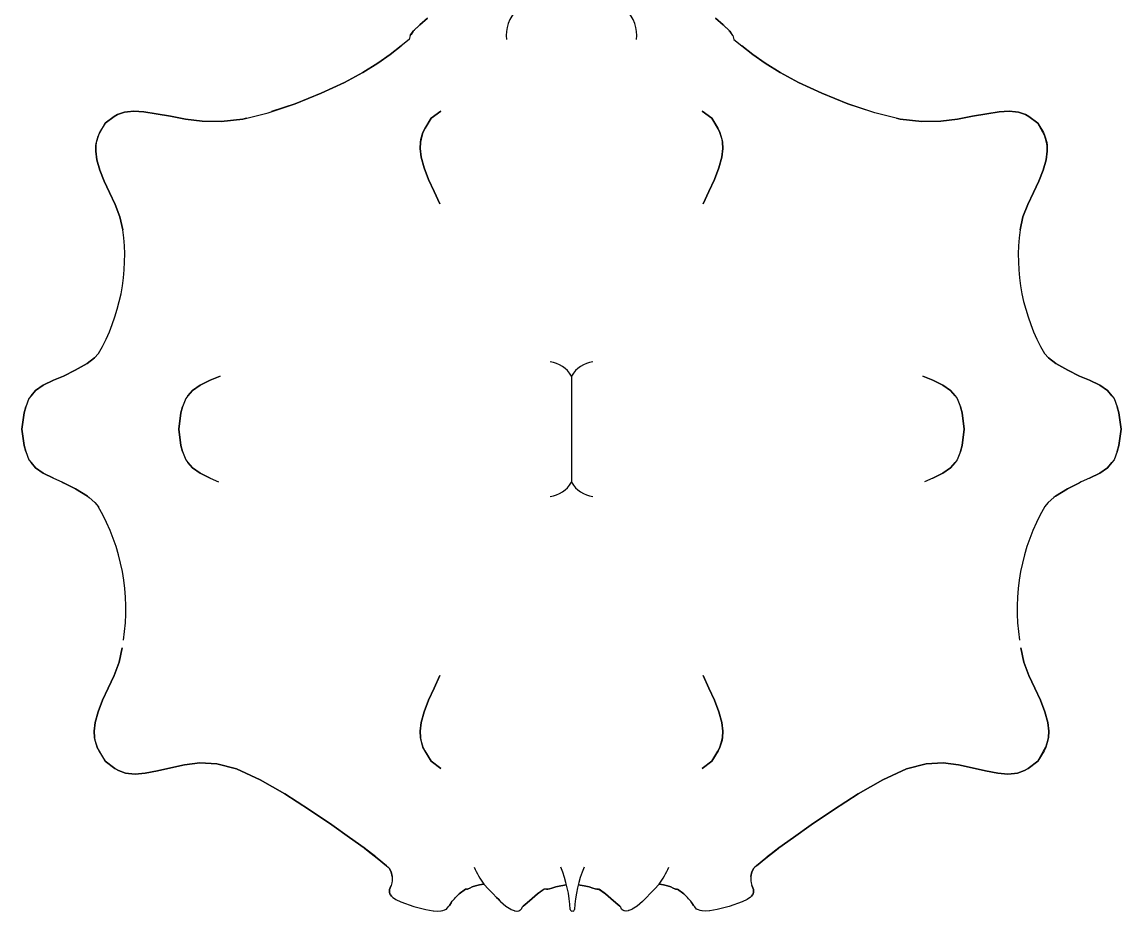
# Model space of a CAD drawing. Header units: millimetres. Extents: x 112 to 8820, y -2365 to 5002.
# Drawn here: x 4254 to 4881, y 3118 to 3625 of the extents above; entities that cross this region are included whole.
import ezdxf

# ---------------------------------------------------------------- set-up
doc = ezdxf.new("R2010")
doc.units = ezdxf.units.MM

# ---------------------------------------------------------------- blocks, each defined once
blk = doc.blocks.new('TARAXACUM_1_EL')
for p, q in [((-8.701, 50.587), (-8.257, 50.964)), ((-8.257, 50.964), (-8.701, 50.587)), ((8.6, 50.587), (8.156, 50.964)), ((8.156, 50.964), (8.6, 50.587)), ((-9.243, 49.967), (-9.074, 50.216)), ((-9.074, 50.216), (-9.195, 50.039)), ((-9.074, 50.216), (-8.724, 50.565)), ((-9.029, 50.266), (-9.074, 50.216)), ((-9.074, 50.216), (-9.074, 50.216)), ((-9.021, 50.273), (-9.029, 50.266)), ((-8.724, 50.565), (-9.021, 50.273)), ((-8.724, 50.565), (-8.701, 50.587)), ((-8.716, 50.572), (-8.724, 50.565)), ((-8.701, 50.587), (-8.716, 50.572)), ((8.624, 50.565), (8.6, 50.587)), ((8.6, 50.587), (8.616, 50.572)), ((8.616, 50.572), (8.624, 50.565)), ((8.973, 50.216), (8.624, 50.565)), ((8.624, 50.565), (8.921, 50.273)), ((8.921, 50.273), (8.928, 50.266)), ((8.928, 50.266), (8.973, 50.216)), ((9.142, 49.967), (8.973, 50.216)), ((8.973, 50.216), (8.974, 50.216)), ((8.974, 50.216), (9.095, 50.039)), ((-9.313, 49.736), (-9.759, 49.392)), ((-9.243, 49.967), (-9.313, 49.736)), ((-9.195, 50.039), (-9.243, 49.967)), ((9.095, 50.039), (9.142, 49.967)), ((9.142, 49.967), (9.213, 49.736)), ((9.213, 49.736), (9.658, 49.392)), ((-11.101, 48.388), (-10.397, 48.896)), ((-10.397, 48.896), (-11.101, 48.388)), ((-10.397, 48.896), (-9.759, 49.392)), ((-9.759, 49.392), (-10.397, 48.896)), ((10.296, 48.896), (9.658, 49.392)), ((9.658, 49.392), (10.296, 48.896)), ((11, 48.388), (10.296, 48.896)), ((10.296, 48.896), (11, 48.388)), ((-11.943, 47.857), (-11.101, 48.388)), ((-11.101, 48.388), (-11.943, 47.857)), ((11.843, 47.857), (11, 48.388)), ((11, 48.388), (11.843, 47.857)), ((-12.994, 47.289), (-11.943, 47.857)), ((-11.943, 47.857), (-12.994, 47.289)), ((12.893, 47.289), (11.843, 47.857)), ((11.843, 47.857), (12.893, 47.289)), ((-14.325, 46.673), (-12.994, 47.289)), ((-12.994, 47.289), (-14.325, 46.673)), ((14.224, 46.673), (12.893, 47.289)), ((12.893, 47.289), (14.224, 46.673)), ((-15.816, 46.076), (-14.325, 46.673)), ((-14.325, 46.673), (-15.816, 46.076)), ((15.715, 46.076), (14.224, 46.673)), ((14.224, 46.673), (15.715, 46.076)), ((-17.345, 45.564), (-15.816, 46.076)), ((-15.816, 46.076), (-17.162, 45.626)), ((17.244, 45.564), (15.715, 46.076)), ((15.715, 46.076), (17.061, 45.626)), ((-26.648, 44.974), (-26.129, 45.342)), ((-26.129, 45.342), (-26.648, 44.974)), ((-26.129, 45.342), (-25.938, 45.458)), ((-25.938, 45.458), (-26.129, 45.342)), ((-25.938, 45.458), (-25.553, 45.588)), ((-25.553, 45.588), (-25.938, 45.458)), ((-25.553, 45.588), (-25.383, 45.616)), ((-25.383, 45.616), (-25.553, 45.588)), ((-25.383, 45.616), (-25.012, 45.649)), ((-25.012, 45.649), (-25.383, 45.616)), ((-25.012, 45.649), (-24.443, 45.614)), ((-24.443, 45.614), (-25.012, 45.649)), ((-24.443, 45.614), (-23.735, 45.51)), ((-23.735, 45.51), (-24.443, 45.614)), ((-23.735, 45.51), (-22.929, 45.364)), ((-22.929, 45.364), (-23.735, 45.51)), ((-22.929, 45.364), (-22.069, 45.201)), ((-22.069, 45.201), (-22.929, 45.364)), ((-22.069, 45.201), (-21.118, 45.082)), ((-21.118, 45.082), (-22.069, 45.201)), ((-20.038, 45.063), (-18.792, 45.204)), ((-18.792, 45.204), (-20.038, 45.063)), ((-18.792, 45.204), (-17.345, 45.564)), ((-18.588, 45.255), (-18.792, 45.204)), ((-8.412, 44.653), (-8.059, 45.245)), ((-8.059, 45.245), (-8.389, 44.674)), ((-7.501, 45.649), (-8.059, 45.245)), ((-8.059, 45.245), (-7.501, 45.649)), ((7.4, 45.649), (7.958, 45.245)), ((7.958, 45.245), (7.4, 45.649)), ((7.958, 45.245), (8.289, 44.674)), ((8.311, 44.653), (7.958, 45.245)), ((18.692, 45.204), (17.244, 45.564)), ((18.487, 45.255), (18.692, 45.204)), ((19.937, 45.063), (18.692, 45.204)), ((18.692, 45.204), (19.937, 45.063)), ((21.969, 45.201), (21.017, 45.082)), ((21.017, 45.082), (21.969, 45.201)), ((22.829, 45.364), (21.969, 45.201)), ((21.969, 45.201), (22.829, 45.364)), ((23.634, 45.51), (22.829, 45.364)), ((22.829, 45.364), (23.634, 45.51)), ((24.342, 45.614), (23.634, 45.51)), ((23.634, 45.51), (24.342, 45.614)), ((24.911, 45.649), (24.342, 45.614)), ((24.342, 45.614), (24.911, 45.649)), ((25.282, 45.616), (24.911, 45.649)), ((24.911, 45.649), (25.282, 45.616)), ((25.453, 45.588), (25.282, 45.616)), ((25.282, 45.616), (25.453, 45.588)), ((25.837, 45.458), (25.453, 45.588)), ((25.453, 45.588), (25.837, 45.458)), ((26.029, 45.342), (25.837, 45.458)), ((25.837, 45.458), (26.029, 45.342)), ((26.548, 44.974), (26.029, 45.342)), ((26.029, 45.342), (26.548, 44.974)), ((-26.648, 44.974), (-26.962, 44.43)), ((-26.94, 44.45), (-26.648, 44.974)), ((-21.118, 45.082), (-20.038, 45.063)), ((-20.038, 45.063), (-21.118, 45.082)), ((-8.389, 44.674), (-8.52, 44.441)), ((-8.52, 44.441), (-8.412, 44.653)), ((8.289, 44.674), (8.419, 44.441)), ((8.419, 44.441), (8.311, 44.653)), ((21.017, 45.082), (19.937, 45.063)), ((19.937, 45.063), (21.017, 45.082)), ((26.839, 44.45), (26.548, 44.974)), ((26.548, 44.974), (26.861, 44.43)), ((-27.056, 44.233), (-27.157, 43.861)), ((-27.14, 43.876), (-27.056, 44.233)), ((-27.056, 44.233), (-26.94, 44.45)), ((-26.962, 44.43), (-27.056, 44.233)), ((-8.66, 43.879), (-8.683, 43.528)), ((-8.683, 43.528), (-8.66, 43.879)), ((-8.623, 44.059), (-8.66, 43.879)), ((-8.66, 43.879), (-8.639, 44.045)), ((-8.639, 44.045), (-8.52, 44.441)), ((-8.52, 44.441), (-8.623, 44.059)), ((8.419, 44.441), (8.522, 44.059)), ((8.538, 44.045), (8.419, 44.441)), ((8.522, 44.059), (8.559, 43.879)), ((8.559, 43.879), (8.538, 44.045)), ((8.559, 43.879), (8.582, 43.528)), ((8.582, 43.528), (8.559, 43.879)), ((26.955, 44.233), (26.839, 44.45)), ((26.861, 44.43), (26.955, 44.233)), ((27.04, 43.876), (26.955, 44.233)), ((26.955, 44.233), (27.056, 43.861)), ((-27.185, 43.366), (-27.172, 43.703)), ((-27.172, 43.703), (-27.185, 43.366)), ((-27.116, 42.877), (-27.185, 43.366)), ((-27.185, 43.366), (-27.116, 42.877)), ((-27.172, 43.703), (-27.14, 43.876)), ((-27.157, 43.861), (-27.172, 43.703)), ((-8.683, 43.528), (-8.621, 43.021)), ((-8.621, 43.021), (-8.683, 43.528)), ((8.582, 43.528), (8.52, 43.021)), ((8.52, 43.021), (8.582, 43.528)), ((27.016, 42.877), (27.084, 43.366)), ((27.084, 43.366), (27.016, 42.877)), ((27.071, 43.703), (27.04, 43.876)), ((27.056, 43.861), (27.071, 43.703)), ((27.084, 43.366), (27.071, 43.703)), ((27.071, 43.703), (27.084, 43.366)), ((-26.956, 42.293), (-27.116, 42.877)), ((-27.116, 42.877), (-26.956, 42.293)), ((-8.621, 43.021), (-8.459, 42.417)), ((-8.459, 42.417), (-8.621, 43.021)), ((8.52, 43.021), (8.359, 42.417)), ((8.359, 42.417), (8.52, 43.021)), ((26.855, 42.293), (27.016, 42.877)), ((27.016, 42.877), (26.855, 42.293)), ((-26.714, 41.655), (-26.956, 42.293)), ((-26.956, 42.293), (-26.714, 41.655)), ((-8.459, 42.417), (-8.211, 41.755)), ((-8.211, 41.755), (-8.459, 42.417)), ((8.359, 42.417), (8.111, 41.755)), ((8.111, 41.755), (8.359, 42.417)), ((26.613, 41.655), (26.855, 42.293)), ((26.855, 42.293), (26.613, 41.655)), ((-26.401, 41.003), (-26.714, 41.655)), ((-26.714, 41.655), (-26.401, 41.003)), ((-8.211, 41.755), (-7.889, 41.072)), ((-7.889, 41.072), (-8.211, 41.755)), ((8.111, 41.755), (7.788, 41.072)), ((7.788, 41.072), (8.111, 41.755)), ((26.301, 41.003), (26.613, 41.655)), ((26.613, 41.655), (26.301, 41.003)), ((-26.078, 40.329), (-26.401, 41.003)), ((-26.401, 41.003), (-26.078, 40.329)), ((-7.889, 41.072), (-7.553, 40.356)), ((-7.553, 40.356), (-7.889, 41.072)), ((7.788, 41.072), (7.453, 40.356)), ((7.453, 40.356), (7.788, 41.072)), ((25.977, 40.329), (26.301, 41.003)), ((26.301, 41.003), (25.977, 40.329)), ((-25.802, 39.623), (-26.078, 40.329)), ((-26.078, 40.329), (-25.802, 39.623)), ((25.701, 39.623), (25.977, 40.329)), ((25.977, 40.329), (25.701, 39.623)), ((-25.632, 38.879), (-25.802, 39.623)), ((-25.802, 39.623), (-25.632, 38.879)), ((25.532, 38.879), (25.701, 39.623)), ((25.701, 39.623), (25.532, 38.879)), ((-27.675, 31.258), (-27.26, 31.566)), ((-27.26, 31.566), (-27.675, 31.258)), ((-27.021, 31.82), (-27.26, 31.566)), ((26.92, 31.82), (27.159, 31.566)), ((27.574, 31.258), (27.159, 31.566)), ((27.159, 31.566), (27.574, 31.258)), ((-29.032, 30.537), (-28.355, 30.868)), ((-28.355, 30.868), (-29.032, 30.537)), ((-28.355, 30.868), (-27.675, 31.258)), ((-27.675, 31.258), (-28.355, 30.868)), ((28.254, 30.868), (27.574, 31.258)), ((27.574, 31.258), (28.254, 30.868)), ((28.931, 30.537), (28.254, 30.868)), ((28.254, 30.868), (28.931, 30.537)), ((-30.183, 30.007), (-29.598, 30.292)), ((-29.598, 30.292), (-30.183, 30.007)), ((-29.598, 30.292), (-29.032, 30.537)), ((-29.032, 30.537), (-29.598, 30.292)), ((-21.237, 30.007), (-20.653, 30.292)), ((-20.653, 30.292), (-21.237, 30.007)), ((-20.653, 30.292), (-20.086, 30.537)), ((-20.086, 30.537), (-20.653, 30.292)), ((-0.05, 30.537, 7.673), (-0.05, 24.468, 7.673)), ((20.552, 30.292), (19.986, 30.537)), ((19.986, 30.537), (20.552, 30.292)), ((21.136, 30.007), (20.552, 30.292)), ((20.552, 30.292), (21.136, 30.007)), ((29.497, 30.292), (28.931, 30.537)), ((28.931, 30.537), (29.497, 30.292)), ((30.082, 30.007), (29.497, 30.292)), ((29.497, 30.292), (30.082, 30.007)), ((-30.872, 29.414), (-30.621, 29.704)), ((-30.621, 29.704), (-30.872, 29.414)), ((-30.621, 29.704), (-30.183, 30.007)), ((-30.183, 30.007), (-30.621, 29.704)), ((-21.926, 29.414), (-21.676, 29.704)), ((-21.676, 29.704), (-21.926, 29.414)), ((-21.676, 29.704), (-21.237, 30.007)), ((-21.237, 30.007), (-21.676, 29.704)), ((21.575, 29.704), (21.136, 30.007)), ((21.136, 30.007), (21.575, 29.704)), ((21.826, 29.414), (21.575, 29.704)), ((21.575, 29.704), (21.826, 29.414)), ((30.521, 29.704), (30.082, 30.007)), ((30.082, 30.007), (30.521, 29.704)), ((30.771, 29.414), (30.521, 29.704)), ((30.521, 29.704), (30.771, 29.414)), ((-30.999, 29.244), (-31.18, 28.783)), ((-30.872, 29.414), (-30.999, 29.244)), ((-22.054, 29.244), (-22.234, 28.783)), ((-21.926, 29.414), (-22.054, 29.244)), ((21.826, 29.414), (21.953, 29.244)), ((21.953, 29.244), (22.134, 28.783)), ((30.771, 29.414), (30.899, 29.244)), ((30.899, 29.244), (31.079, 28.783)), ((-31.392, 27.503), (-31.274, 28.433)), ((-31.274, 28.433), (-31.392, 27.503)), ((-31.272, 28.438), (-31.274, 28.433)), ((-31.272, 28.443), (-31.18, 28.783)), ((-31.18, 28.783), (-31.272, 28.443)), ((-31.272, 28.443), (-31.272, 28.438)), ((-22.447, 27.503), (-22.328, 28.433)), ((-22.328, 28.433), (-22.447, 27.503)), ((-22.327, 28.438), (-22.328, 28.433)), ((-22.326, 28.443), (-22.327, 28.438)), ((-22.326, 28.443), (-22.234, 28.783)), ((-22.234, 28.783), (-22.326, 28.443)), ((22.226, 28.443), (22.134, 28.783)), ((22.134, 28.783), (22.226, 28.443)), ((22.226, 28.443), (22.226, 28.438)), ((22.226, 28.438), (22.228, 28.433)), ((22.346, 27.503), (22.228, 28.433)), ((22.228, 28.433), (22.346, 27.503)), ((31.171, 28.443), (31.079, 28.783)), ((31.079, 28.783), (31.171, 28.443)), ((31.171, 28.443), (31.172, 28.438)), ((31.172, 28.438), (31.173, 28.433)), ((31.292, 27.503), (31.173, 28.433)), ((31.173, 28.433), (31.292, 27.503)), ((-31.273, 26.572), (-31.392, 27.503)), ((-31.272, 26.562), (-31.392, 27.503)), ((-31.392, 27.503), (-31.273, 26.572)), ((-22.328, 26.572), (-22.447, 27.503)), ((-22.326, 26.562), (-22.447, 27.503)), ((-22.447, 27.503), (-22.328, 26.572)), ((22.226, 26.562), (22.346, 27.503)), ((22.227, 26.572), (22.346, 27.503)), ((22.346, 27.503), (22.227, 26.572)), ((31.171, 26.562), (31.292, 27.503)), ((31.173, 26.572), (31.292, 27.503)), ((31.292, 27.503), (31.173, 26.572)), ((-31.273, 26.572), (-31.273, 26.57)), ((-31.273, 26.57), (-31.272, 26.562)), ((-31.18, 26.222), (-31.272, 26.562)), ((-31.272, 26.562), (-31.18, 26.222)), ((-22.328, 26.572), (-22.327, 26.57)), ((-22.327, 26.57), (-22.326, 26.562)), ((-22.234, 26.222), (-22.326, 26.562)), ((-22.326, 26.562), (-22.234, 26.222)), ((22.134, 26.222), (22.226, 26.562)), ((22.226, 26.562), (22.134, 26.222)), ((22.227, 26.57), (22.226, 26.562)), ((22.227, 26.572), (22.227, 26.57)), ((31.079, 26.222), (31.171, 26.562)), ((31.171, 26.562), (31.079, 26.222)), ((31.172, 26.57), (31.171, 26.562)), ((31.173, 26.572), (31.172, 26.57)), ((-31.18, 26.222), (-30.999, 25.761)), ((-30.999, 25.761), (-30.872, 25.591)), ((-22.234, 26.222), (-22.054, 25.761)), ((-22.054, 25.761), (-21.926, 25.591)), ((21.953, 25.761), (21.826, 25.591)), ((22.134, 26.222), (21.953, 25.761)), ((30.899, 25.761), (30.771, 25.591)), ((31.079, 26.222), (30.899, 25.761)), ((-30.621, 25.302), (-30.872, 25.591)), ((-30.872, 25.591), (-30.621, 25.302)), ((-30.182, 24.996), (-30.621, 25.302)), ((-30.621, 25.302), (-30.182, 24.996)), ((-21.676, 25.302), (-21.926, 25.591)), ((-21.926, 25.591), (-21.676, 25.302)), ((-21.237, 24.996), (-21.676, 25.302)), ((-21.676, 25.302), (-21.237, 24.996)), ((21.136, 24.996), (21.575, 25.302)), ((21.575, 25.302), (21.136, 24.996)), ((21.575, 25.302), (21.826, 25.591)), ((21.826, 25.591), (21.575, 25.302)), ((30.081, 24.996), (30.521, 25.302)), ((30.521, 25.302), (30.081, 24.996)), ((30.521, 25.302), (30.771, 25.591)), ((30.771, 25.591), (30.521, 25.302)), ((-29.596, 24.705), (-30.182, 24.996)), ((-30.182, 24.996), (-29.596, 24.705)), ((-29.596, 24.705), (-29.125, 24.494)), ((-29.125, 24.494), (-29.027, 24.447)), ((-28.345, 24.096), (-29.027, 24.447)), ((-29.027, 24.447), (-28.345, 24.096)), ((-20.651, 24.705), (-21.237, 24.996)), ((-21.237, 24.996), (-20.651, 24.705)), ((-20.651, 24.705), (-20.18, 24.494)), ((20.55, 24.705), (20.079, 24.494)), ((20.55, 24.705), (21.136, 24.996)), ((21.136, 24.996), (20.55, 24.705)), ((28.244, 24.096), (28.926, 24.447)), ((28.926, 24.447), (28.244, 24.096)), ((29.025, 24.494), (28.926, 24.447)), ((29.495, 24.705), (29.025, 24.494)), ((29.495, 24.705), (30.081, 24.996)), ((30.081, 24.996), (29.495, 24.705)), ((-27.658, 23.673), (-28.345, 24.096)), ((-28.345, 24.096), (-27.658, 23.673)), ((27.558, 23.673), (28.244, 24.096)), ((28.244, 24.096), (27.558, 23.673)), ((-27.658, 23.673), (-27.563, 23.598)), ((-27.563, 23.598), (-27.24, 23.323)), ((-27.24, 23.323), (-27.028, 23.073)), ((27.139, 23.323), (26.927, 23.073)), ((27.463, 23.598), (27.139, 23.323)), ((27.558, 23.673), (27.463, 23.598)), ((-27.028, 23.097), (-27.022, 23.049)), ((26.927, 23.097), (26.921, 23.049)), ((-25.853, 14.196), (-25.671, 15.019)), ((-25.671, 15.019), (-25.853, 14.196)), ((25.753, 14.196), (25.57, 15.019)), ((25.57, 15.019), (25.753, 14.196)), ((-26.142, 13.433), (-25.853, 14.196)), ((-25.853, 14.196), (-26.142, 13.433)), ((26.042, 13.433), (25.753, 14.196)), ((25.753, 14.196), (26.042, 13.433)), ((-26.478, 12.717), (-26.142, 13.433)), ((-26.142, 13.433), (-26.478, 12.717)), ((-7.889, 12.717), (-7.553, 13.433)), ((-7.553, 13.433), (-7.889, 12.717)), ((7.788, 12.717), (7.453, 13.433)), ((7.453, 13.433), (7.788, 12.717)), ((26.378, 12.717), (26.042, 13.433)), ((26.042, 13.433), (26.378, 12.717)), ((-26.8, 12.034), (-26.478, 12.717)), ((-26.478, 12.717), (-26.8, 12.034)), ((-8.211, 12.034), (-7.889, 12.717)), ((-7.889, 12.717), (-8.211, 12.034)), ((8.111, 12.034), (7.788, 12.717)), ((7.788, 12.717), (8.111, 12.034)), ((26.7, 12.034), (26.378, 12.717)), ((26.378, 12.717), (26.7, 12.034)), ((-27.049, 11.372), (-26.8, 12.034)), ((-26.8, 12.034), (-27.049, 11.372)), ((-8.459, 11.372), (-8.211, 12.034)), ((-8.211, 12.034), (-8.459, 11.372)), ((8.359, 11.372), (8.111, 12.034)), ((8.111, 12.034), (8.359, 11.372)), ((26.948, 11.372), (26.7, 12.034)), ((26.7, 12.034), (26.948, 11.372)), ((-27.21, 10.768), (-27.049, 11.372)), ((-27.049, 11.372), (-27.21, 10.768)), ((-8.621, 10.768), (-8.459, 11.372)), ((-8.459, 11.372), (-8.621, 10.768)), ((8.52, 10.768), (8.359, 11.372)), ((8.359, 11.372), (8.52, 10.768)), ((27.109, 10.768), (26.948, 11.372)), ((26.948, 11.372), (27.109, 10.768)), ((-27.272, 10.261), (-27.21, 10.768)), ((-27.21, 10.768), (-27.272, 10.261)), ((-8.683, 10.261), (-8.621, 10.768)), ((-8.621, 10.768), (-8.683, 10.261)), ((8.582, 10.261), (8.52, 10.768)), ((8.52, 10.768), (8.582, 10.261)), ((27.172, 10.261), (27.109, 10.768)), ((27.109, 10.768), (27.172, 10.261)), ((-27.249, 9.91), (-27.272, 10.261)), ((-27.272, 10.261), (-27.249, 9.91)), ((-8.66, 9.91), (-8.683, 10.261)), ((-8.683, 10.261), (-8.66, 9.91)), ((8.559, 9.91), (8.582, 10.261)), ((8.582, 10.261), (8.559, 9.91)), ((27.149, 9.91), (27.172, 10.261)), ((27.172, 10.261), (27.149, 9.91)), ((-27.212, 9.73), (-27.249, 9.91)), ((-27.249, 9.91), (-27.228, 9.744)), ((-27.228, 9.744), (-27.109, 9.348)), ((-27.109, 9.348), (-27.212, 9.73)), ((-8.623, 9.73), (-8.66, 9.91)), ((-8.66, 9.91), (-8.639, 9.744)), ((-8.639, 9.744), (-8.52, 9.348)), ((-8.52, 9.348), (-8.623, 9.73)), ((8.538, 9.744), (8.419, 9.348)), ((8.419, 9.348), (8.522, 9.73)), ((8.522, 9.73), (8.559, 9.91)), ((8.559, 9.91), (8.538, 9.744)), ((27.127, 9.744), (27.009, 9.348)), ((27.009, 9.348), (27.111, 9.73)), ((27.111, 9.73), (27.149, 9.91)), ((27.149, 9.91), (27.127, 9.744)), ((-26.979, 9.115), (-27.109, 9.348)), ((-27.109, 9.348), (-27.001, 9.136)), ((-27.001, 9.136), (-26.648, 8.544)), ((-26.648, 8.544), (-26.979, 9.115)), ((-8.389, 9.115), (-8.52, 9.348)), ((-8.52, 9.348), (-8.412, 9.136)), ((-8.412, 9.136), (-8.059, 8.544)), ((-8.059, 8.544), (-8.389, 9.115)), ((8.311, 9.136), (7.958, 8.544)), ((7.958, 8.544), (8.289, 9.115)), ((8.289, 9.115), (8.419, 9.348)), ((8.419, 9.348), (8.311, 9.136)), ((26.9, 9.136), (26.547, 8.544)), ((26.547, 8.544), (26.878, 9.115)), ((26.878, 9.115), (27.009, 9.348)), ((27.009, 9.348), (26.9, 9.136)), ((-26.09, 8.14), (-26.648, 8.544)), ((-26.648, 8.544), (-26.09, 8.14)), ((-22.906, 8.164), (-23.671, 7.993)), ((-23.671, 7.993), (-22.906, 8.164)), ((-22.117, 8.343), (-22.906, 8.164)), ((-22.906, 8.164), (-22.117, 8.343)), ((-21.257, 8.448), (-22.117, 8.343)), ((-22.117, 8.343), (-21.257, 8.448)), ((-20.284, 8.397), (-21.257, 8.448)), ((-21.257, 8.448), (-20.284, 8.397)), ((-19.152, 8.107), (-20.284, 8.397)), ((-20.284, 8.397), (-19.152, 8.107)), ((-7.501, 8.14), (-8.059, 8.544)), ((-8.059, 8.544), (-7.501, 8.14)), ((7.4, 8.14), (7.958, 8.544)), ((7.958, 8.544), (7.4, 8.14)), ((19.051, 8.107), (20.183, 8.397)), ((20.183, 8.397), (19.051, 8.107)), ((20.183, 8.397), (21.157, 8.448)), ((21.157, 8.448), (20.183, 8.397)), ((21.157, 8.448), (22.016, 8.343)), ((22.016, 8.343), (21.157, 8.448)), ((22.016, 8.343), (22.806, 8.164)), ((22.806, 8.164), (22.016, 8.343)), ((22.806, 8.164), (23.57, 7.993)), ((23.57, 7.993), (22.806, 8.164)), ((25.99, 8.14), (26.547, 8.544)), ((26.547, 8.544), (25.99, 8.14)), ((-25.886, 8.012), (-26.09, 8.14)), ((-26.09, 8.14), (-25.886, 8.012)), ((-25.485, 7.873), (-25.886, 8.012)), ((-25.886, 8.012), (-25.485, 7.873)), ((-25.308, 7.844), (-25.485, 7.873)), ((-25.485, 7.873), (-25.308, 7.844)), ((-24.93, 7.814), (-25.308, 7.844)), ((-25.308, 7.844), (-24.93, 7.814)), ((-24.362, 7.864), (-24.93, 7.814)), ((-24.93, 7.814), (-24.362, 7.864)), ((-23.671, 7.993), (-24.362, 7.864)), ((-24.362, 7.864), (-23.671, 7.993)), ((-17.816, 7.496), (-19.152, 8.107)), ((-19.152, 8.107), (-17.816, 7.496)), ((17.716, 7.496), (19.051, 8.107)), ((19.051, 8.107), (17.716, 7.496)), ((23.57, 7.993), (24.261, 7.864)), ((24.261, 7.864), (23.57, 7.993)), ((24.261, 7.864), (24.829, 7.814)), ((24.829, 7.814), (24.261, 7.864)), ((24.829, 7.814), (25.208, 7.844)), ((25.208, 7.844), (24.829, 7.814)), ((25.208, 7.844), (25.384, 7.873)), ((25.384, 7.873), (25.208, 7.844)), ((25.384, 7.873), (25.785, 8.012)), ((25.785, 8.012), (25.384, 7.873)), ((25.785, 8.012), (25.99, 8.14)), ((25.99, 8.14), (25.785, 8.012)), ((-16.391, 6.682), (-17.816, 7.496)), ((-17.816, 7.496), (-16.391, 6.682)), ((16.291, 6.682), (17.716, 7.496)), ((17.716, 7.496), (16.291, 6.682)), ((-14.989, 5.782), (-16.391, 6.682)), ((-16.391, 6.682), (-14.989, 5.782)), ((14.888, 5.782), (16.291, 6.682)), ((16.291, 6.682), (14.888, 5.782)), ((-13.722, 4.914), (-14.989, 5.782)), ((-14.989, 5.782), (-13.722, 4.914)), ((13.621, 4.914), (14.888, 5.782)), ((14.888, 5.782), (13.621, 4.914)), ((-12.704, 4.195), (-13.722, 4.914)), ((-13.722, 4.914), (-12.704, 4.195)), ((12.603, 4.195), (13.621, 4.914)), ((13.621, 4.914), (12.603, 4.195)), ((-11.884, 3.6), (-12.704, 4.195)), ((-12.704, 4.195), (-11.884, 3.6)), ((11.783, 3.6), (12.603, 4.195)), ((12.603, 4.195), (11.783, 3.6)), ((-11.209, 3.087), (-11.884, 3.6)), ((-11.884, 3.6), (-11.638, 3.413)), ((-11.129, 3.018), (-11.833, 3.564)), ((-11.833, 3.564), (-11.209, 3.087)), ((-11.638, 3.413), (-11.129, 3.018)), ((11.029, 3.018), (11.733, 3.564)), ((11.537, 3.413), (11.029, 3.018)), ((11.109, 3.087), (11.783, 3.6)), ((11.733, 3.564), (11.109, 3.087)), ((11.783, 3.6), (11.537, 3.413)), ((-10.596, 2.581), (-11.129, 3.018)), ((-11.129, 3.018), (-11.129, 3.018)), ((-11.129, 3.018), (-11.129, 3.018)), ((-11.129, 3.018), (-10.596, 2.581)), ((-10.596, 2.581), (-10.596, 2.581)), ((-10.596, 2.581), (-10.498, 2.504)), ((10.495, 2.581), (10.398, 2.504)), ((10.495, 2.581), (11.029, 3.018)), ((11.028, 3.018), (10.495, 2.581)), ((10.495, 2.581), (10.495, 2.581)), ((11.029, 3.018), (11.028, 3.018)), ((11.029, 3.018), (11.029, 3.018)), ((-10.498, 2.504), (-10.447, 2.441)), ((-10.33, 2.228), (-10.447, 2.441)), ((-10.447, 2.441), (-10.33, 2.228)), ((-10.274, 1.974), (-10.33, 2.228)), ((-10.33, 2.228), (-10.274, 1.974)), ((-10.274, 1.974), (-10.279, 1.72)), ((10.173, 1.974), (10.229, 2.228)), ((10.229, 2.228), (10.173, 1.974)), ((10.173, 1.974), (10.178, 1.72)), ((10.229, 2.228), (10.346, 2.441)), ((10.346, 2.441), (10.229, 2.228)), ((10.398, 2.504), (10.346, 2.441)), ((-10.422, 1.218), (-10.385, 1.331)), ((-10.385, 1.331), (-10.422, 1.218)), ((-10.385, 1.331), (-10.338, 1.458)), ((-10.338, 1.458), (-10.385, 1.331)), ((-10.296, 1.608), (-10.338, 1.458)), ((-10.279, 1.72), (-10.296, 1.608)), ((-5.99, 1.255), (-6.037, 1.249)), ((-6.037, 1.249), (-5.99, 1.255)), ((-5.937, 1.274), (-5.99, 1.255)), ((-5.99, 1.255), (-5.937, 1.274)), ((-5.853, 1.312), (-5.937, 1.274)), ((-5.937, 1.274), (-5.853, 1.312)), ((-5.712, 1.375), (-5.853, 1.312)), ((-5.853, 1.312), (-5.712, 1.375)), ((-5.526, 1.444), (-5.712, 1.375)), ((-5.712, 1.375), (-5.526, 1.444)), ((-5.306, 1.501), (-5.526, 1.444)), ((-5.526, 1.444), (-5.306, 1.501)), ((-5.063, 1.527), (-5.306, 1.501)), ((-5.306, 1.501), (-5.063, 1.527)), ((-5.063, 1.527), (-5.049, 1.525)), ((-5.049, 1.525), (-4.777, 1.246)), ((-1.392, 1.255), (-1.481, 1.249)), ((-1.481, 1.249), (-1.392, 1.255)), ((-1.303, 1.274), (-1.392, 1.255)), ((-1.392, 1.255), (-1.303, 1.274)), ((-1.171, 1.312), (-1.303, 1.274)), ((-1.303, 1.274), (-1.171, 1.312)), ((-0.95, 1.375), (-1.171, 1.312)), ((-1.171, 1.312), (-0.95, 1.375)), ((-0.664, 1.444), (-0.95, 1.375)), ((-0.95, 1.375), (-0.664, 1.444)), ((-0.333, 1.501), (-0.664, 1.444)), ((-0.664, 1.444), (-0.333, 1.501)), ((0.333, 1.501), (0.664, 1.444)), ((0.664, 1.444), (0.333, 1.501)), ((0.664, 1.444), (0.95, 1.375)), ((0.95, 1.375), (0.664, 1.444)), ((0.95, 1.375), (1.171, 1.312)), ((1.171, 1.312), (0.95, 1.375)), ((1.171, 1.312), (1.303, 1.274)), ((1.303, 1.274), (1.171, 1.312)), ((1.303, 1.274), (1.391, 1.255)), ((1.391, 1.255), (1.303, 1.274)), ((1.391, 1.255), (1.481, 1.249)), ((1.481, 1.249), (1.391, 1.255)), ((4.948, 1.525), (4.676, 1.246)), ((4.962, 1.527), (4.948, 1.525)), ((4.962, 1.527), (5.205, 1.501)), ((5.205, 1.501), (4.962, 1.527)), ((5.205, 1.501), (5.426, 1.444)), ((5.426, 1.444), (5.205, 1.501)), ((5.426, 1.444), (5.612, 1.375)), ((5.612, 1.375), (5.426, 1.444)), ((5.612, 1.375), (5.752, 1.312)), ((5.752, 1.312), (5.612, 1.375)), ((5.752, 1.312), (5.837, 1.274)), ((5.837, 1.274), (5.752, 1.312)), ((5.837, 1.274), (5.89, 1.255)), ((5.89, 1.255), (5.837, 1.274)), ((5.89, 1.255), (5.936, 1.249)), ((5.936, 1.249), (5.89, 1.255)), ((10.178, 1.72), (10.195, 1.608)), ((10.195, 1.608), (10.237, 1.458)), ((10.284, 1.331), (10.237, 1.458)), ((10.237, 1.458), (10.284, 1.331)), ((10.321, 1.218), (10.284, 1.331)), ((10.284, 1.331), (10.321, 1.218)), ((-10.439, 1.096), (-10.422, 1.218)), ((-10.422, 1.218), (-10.439, 1.096)), ((-10.417, 0.968), (-10.439, 1.096)), ((-10.439, 1.096), (-10.417, 0.968)), ((-10.383, 0.919), (-10.417, 0.968)), ((-10.417, 0.968), (-10.383, 0.919)), ((-10.314, 0.839), (-10.383, 0.919)), ((-10.383, 0.919), (-10.382, 0.918)), ((-10.382, 0.918), (-10.314, 0.839)), ((-10.301, 0.825), (-10.314, 0.839)), ((-10.314, 0.839), (-10.314, 0.839)), ((-10.314, 0.839), (-10.301, 0.825)), ((-10.301, 0.825), (-10.3, 0.824)), ((-10.3, 0.824), (-10.279, 0.81)), ((-10.279, 0.81), (-10.268, 0.796)), ((-10.268, 0.796), (-10.267, 0.796)), ((-10.267, 0.796), (-10.267, 0.796)), ((-10.267, 0.796), (-10.238, 0.767)), ((-10.238, 0.767), (-10.236, 0.766)), ((-10.236, 0.766), (-10.236, 0.766)), ((-10.236, 0.766), (-10.151, 0.706)), ((-10.151, 0.706), (-10.074, 0.662)), ((-10.074, 0.662), (-9.783, 0.526)), ((-6.853, 0.556), (-6.725, 0.689)), ((-6.725, 0.689), (-6.66, 0.768)), ((-6.66, 0.768), (-6.463, 0.979)), ((-6.102, 1.249), (-6.463, 0.979)), ((-6.463, 0.979), (-6.103, 1.248)), ((-6.037, 1.249), (-6.102, 1.249)), ((-4.531, 0.99), (-4.777, 1.246)), ((-4.777, 1.246), (-4.777, 1.246)), ((-4.777, 1.246), (-4.531, 0.99)), ((-4.327, 0.777), (-4.531, 0.99)), ((-4.531, 0.99), (-4.327, 0.777)), ((-4.204, 0.649), (-4.327, 0.777)), ((-4.327, 0.777), (-4.204, 0.649)), ((-4.141, 0.585), (-4.204, 0.649)), ((-4.204, 0.649), (-4.141, 0.585)), ((-2.302, 0.705), (-2.581, 0.466)), ((-2.581, 0.466), (-2.302, 0.705)), ((-1.995, 0.976), (-2.302, 0.705)), ((-2.302, 0.705), (-1.995, 0.976)), ((-1.615, 1.249), (-1.995, 0.976)), ((-1.995, 0.976), (-1.619, 1.246)), ((-1.481, 1.249), (-1.615, 1.249)), ((1.481, 1.249), (1.515, 1.249)), ((1.515, 1.249), (1.894, 0.976)), ((1.894, 0.976), (1.519, 1.246)), ((1.894, 0.976), (2.202, 0.705)), ((2.202, 0.705), (1.894, 0.976)), ((2.202, 0.705), (2.48, 0.466)), ((2.48, 0.466), (2.202, 0.705)), ((4.04, 0.585), (4.104, 0.649)), ((4.104, 0.649), (4.04, 0.585)), ((4.104, 0.649), (4.226, 0.777)), ((4.226, 0.777), (4.104, 0.649)), ((4.226, 0.777), (4.431, 0.99)), ((4.431, 0.99), (4.226, 0.777)), ((4.431, 0.99), (4.676, 1.246)), ((4.676, 1.246), (4.431, 0.99)), ((4.676, 1.246), (4.676, 1.246)), ((5.936, 1.249), (6.001, 1.249)), ((6.001, 1.249), (6.363, 0.979)), ((6.363, 0.979), (6.002, 1.248)), ((6.56, 0.768), (6.363, 0.979)), ((6.624, 0.689), (6.56, 0.768)), ((6.752, 0.556), (6.624, 0.689)), ((9.973, 0.662), (9.682, 0.526)), ((10.05, 0.706), (9.973, 0.662)), ((10.135, 0.766), (10.05, 0.706)), ((10.136, 0.766), (10.135, 0.766)), ((10.137, 0.767), (10.136, 0.766)), ((10.167, 0.796), (10.137, 0.767)), ((10.178, 0.81), (10.167, 0.796)), ((10.167, 0.796), (10.167, 0.796)), ((10.167, 0.796), (10.167, 0.796)), ((10.2, 0.824), (10.178, 0.81)), ((10.2, 0.825), (10.214, 0.839)), ((10.214, 0.839), (10.2, 0.825)), ((10.2, 0.825), (10.2, 0.824)), ((10.214, 0.839), (10.282, 0.919)), ((10.282, 0.918), (10.214, 0.839)), ((10.214, 0.839), (10.214, 0.839)), ((10.282, 0.919), (10.316, 0.968)), ((10.316, 0.968), (10.282, 0.919)), ((10.282, 0.919), (10.282, 0.918)), ((10.316, 0.968), (10.338, 1.096)), ((10.338, 1.096), (10.316, 0.968)), ((10.338, 1.096), (10.321, 1.218)), ((10.321, 1.218), (10.338, 1.096)), ((-9.783, 0.526), (-9.779, 0.524)), ((-9.779, 0.524), (-9.044, 0.26)), ((-9.044, 0.26), (-8.365, 0.084)), ((-8.365, 0.084), (-7.934, 0.015)), ((-7.934, 0.015), (-7.93, 0.014)), ((-7.93, 0.014), (-7.67, 0)), ((-7.67, 0), (-7.495, 0.009)), ((-7.495, 0.009), (-7.491, 0.01)), ((-7.491, 0.01), (-7.383, 0.029)), ((-7.383, 0.029), (-7.288, 0.058)), ((-7.288, 0.058), (-7.284, 0.06)), ((-7.284, 0.06), (-7.237, 0.081)), ((-7.237, 0.081), (-7.189, 0.109)), ((-7.189, 0.109), (-7.188, 0.11)), ((-7.188, 0.11), (-7.187, 0.111)), ((-7.187, 0.111), (-7.14, 0.155)), ((-7.14, 0.156), (-7.115, 0.186)), ((-7.14, 0.155), (-7.14, 0.156)), ((-7.14, 0.155), (-7.14, 0.155)), ((-7.115, 0.187), (-7.114, 0.188)), ((-7.115, 0.186), (-7.115, 0.187)), ((-7.114, 0.188), (-7.076, 0.247)), ((-7.076, 0.247), (-7.067, 0.264)), ((-7.067, 0.264), (-7.016, 0.31)), ((-6.921, 0.466), (-7.016, 0.31)), ((-7.016, 0.31), (-6.921, 0.466)), ((-6.921, 0.466), (-6.853, 0.556)), ((-4.141, 0.585), (-4.131, 0.577)), ((-4.131, 0.577), (-4.112, 0.555)), ((-4.112, 0.555), (-4.111, 0.554)), ((-4.111, 0.554), (-4.11, 0.553)), ((-4.11, 0.553), (-4.107, 0.55)), ((-4.107, 0.55), (-4.105, 0.548)), ((-4.105, 0.548), (-3.801, 0.285)), ((-3.801, 0.285), (-3.801, 0.284)), ((-3.801, 0.284), (-3.798, 0.282)), ((-3.798, 0.282), (-3.796, 0.28)), ((-3.796, 0.28), (-3.793, 0.278)), ((-3.793, 0.278), (-3.791, 0.277)), ((-3.791, 0.277), (-3.79, 0.276)), ((-3.79, 0.276), (-3.51, 0.101)), ((-3.51, 0.101), (-3.508, 0.1)), ((-3.508, 0.1), (-3.504, 0.097)), ((-3.504, 0.097), (-3.502, 0.096)), ((-3.502, 0.096), (-3.501, 0.095)), ((-3.501, 0.095), (-3.497, 0.094)), ((-3.497, 0.094), (-3.494, 0.092)), ((-3.494, 0.092), (-3.492, 0.092)), ((-3.492, 0.092), (-3.491, 0.091)), ((-3.491, 0.091), (-3.313, 0.022)), ((-3.313, 0.022), (-3.309, 0.021)), ((-3.309, 0.021), (-3.306, 0.02)), ((-3.306, 0.02), (-3.304, 0.019)), ((-3.304, 0.019), (-3.303, 0.018)), ((-3.303, 0.018), (-3.301, 0.018)), ((-3.301, 0.018), (-3.295, 0.017)), ((-3.295, 0.017), (-3.284, 0.015)), ((-3.284, 0.015), (-3.177, 0)), ((-3.177, 0), (-3.165, 0)), ((-3.165, 0), (-3.154, 0)), ((-3.154, 0), (-3.082, 0.01)), ((-3.082, 0.01), (-3.071, 0.012)), ((-3.071, 0.012), (-3.066, 0.013)), ((-3.066, 0.013), (-3.064, 0.013)), ((-3.064, 0.013), (-3.062, 0.014)), ((-3.062, 0.014), (-3.06, 0.015)), ((-3.06, 0.015), (-3.057, 0.016)), ((-3.057, 0.016), (-3.054, 0.017)), ((-3.054, 0.017), (-3.009, 0.036)), ((-3.009, 0.036), (-3.006, 0.037)), ((-3.009, 0.036), (-3.009, 0.036)), ((-3.006, 0.037), (-3.003, 0.038)), ((-3.003, 0.038), (-3, 0.04)), ((-3, 0.04), (-2.998, 0.041)), ((-2.998, 0.041), (-2.997, 0.042)), ((-2.997, 0.042), (-2.994, 0.044)), ((-2.994, 0.044), (-2.991, 0.045)), ((-2.991, 0.045), (-2.989, 0.046)), ((-2.989, 0.046), (-2.988, 0.047)), ((-2.988, 0.047), (-2.949, 0.076)), ((-2.949, 0.076), (-2.947, 0.078)), ((-2.947, 0.078), (-2.944, 0.08)), ((-2.944, 0.08), (-2.943, 0.081)), ((-2.943, 0.081), (-2.942, 0.082)), ((-2.942, 0.082), (-2.939, 0.085)), ((-2.939, 0.085), (-2.937, 0.087)), ((-2.937, 0.087), (-2.935, 0.089)), ((-2.935, 0.089), (-2.934, 0.09)), ((-2.934, 0.09), (-2.916, 0.11)), ((-2.916, 0.11), (-2.914, 0.112)), ((-2.914, 0.112), (-2.912, 0.114)), ((-2.912, 0.114), (-2.911, 0.116)), ((-2.911, 0.116), (-2.91, 0.117)), ((-2.91, 0.117), (-2.892, 0.142)), ((-2.892, 0.142), (-2.891, 0.145)), ((-2.891, 0.145), (-2.889, 0.147)), ((-2.889, 0.147), (-2.888, 0.148)), ((-2.888, 0.15), (-2.886, 0.152)), ((-2.888, 0.148), (-2.888, 0.15)), ((-2.886, 0.152), (-2.885, 0.155)), ((-2.885, 0.155), (-2.869, 0.193)), ((-2.869, 0.193), (-2.868, 0.193)), ((-2.868, 0.195), (-2.866, 0.198)), ((-2.868, 0.193), (-2.868, 0.195)), ((-2.866, 0.2), (-2.861, 0.215)), ((-2.866, 0.198), (-2.866, 0.2)), ((-2.861, 0.215), (-2.802, 0.273)), ((-2.581, 0.466), (-2.802, 0.273)), ((-2.802, 0.273), (-2.581, 0.466)), ((2.48, 0.466), (2.701, 0.273)), ((2.701, 0.273), (2.48, 0.466)), ((2.76, 0.215), (2.701, 0.273)), ((2.765, 0.2), (2.76, 0.215)), ((2.766, 0.198), (2.765, 0.2)), ((2.767, 0.195), (2.766, 0.198)), ((2.768, 0.193), (2.767, 0.195)), ((2.784, 0.155), (2.768, 0.193)), ((2.768, 0.193), (2.768, 0.193)), ((2.786, 0.152), (2.784, 0.155)), ((2.787, 0.15), (2.786, 0.152)), ((2.788, 0.148), (2.787, 0.15)), ((2.788, 0.147), (2.788, 0.148)), ((2.79, 0.145), (2.788, 0.147)), ((2.792, 0.142), (2.79, 0.145)), ((2.81, 0.117), (2.792, 0.142)), ((2.81, 0.116), (2.81, 0.117)), ((2.811, 0.114), (2.81, 0.116)), ((2.814, 0.112), (2.811, 0.114)), ((2.816, 0.11), (2.814, 0.112)), ((2.834, 0.09), (2.816, 0.11)), ((2.834, 0.089), (2.834, 0.09)), ((2.836, 0.087), (2.834, 0.089)), ((2.839, 0.085), (2.836, 0.087)), ((2.841, 0.082), (2.839, 0.085)), ((2.842, 0.081), (2.841, 0.082)), ((2.844, 0.08), (2.842, 0.081)), ((2.846, 0.078), (2.844, 0.08)), ((2.849, 0.076), (2.846, 0.078)), ((2.887, 0.047), (2.849, 0.076)), ((2.889, 0.046), (2.887, 0.047)), ((2.89, 0.045), (2.889, 0.046)), ((2.893, 0.044), (2.89, 0.045)), ((2.896, 0.042), (2.893, 0.044)), ((2.898, 0.041), (2.896, 0.042)), ((2.899, 0.04), (2.898, 0.041)), ((2.902, 0.038), (2.899, 0.04)), ((2.905, 0.037), (2.902, 0.038)), ((2.908, 0.036), (2.905, 0.037)), ((2.909, 0.036), (2.908, 0.036)), ((2.953, 0.017), (2.909, 0.036)), ((2.956, 0.016), (2.953, 0.017)), ((2.96, 0.015), (2.956, 0.016)), ((2.961, 0.014), (2.96, 0.015)), ((2.963, 0.013), (2.961, 0.014)), ((2.965, 0.013), (2.963, 0.013)), ((2.97, 0.012), (2.965, 0.013)), ((2.981, 0.01), (2.97, 0.012)), ((3.053, 0), (2.981, 0.01)), ((3.065, 0), (3.053, 0)), ((3.076, 0), (3.065, 0)), ((3.184, 0.015), (3.076, 0)), ((3.195, 0.017), (3.184, 0.015)), ((3.2, 0.018), (3.195, 0.017)), ((3.202, 0.018), (3.2, 0.018)), ((3.204, 0.019), (3.202, 0.018)), ((3.205, 0.02), (3.204, 0.019)), ((3.209, 0.021), (3.205, 0.02)), ((3.212, 0.022), (3.209, 0.021)), ((3.39, 0.091), (3.212, 0.022)), ((3.392, 0.092), (3.39, 0.091)), ((3.394, 0.092), (3.392, 0.092)), ((3.397, 0.094), (3.394, 0.092)), ((3.4, 0.095), (3.397, 0.094)), ((3.401, 0.096), (3.4, 0.095)), ((3.403, 0.097), (3.401, 0.096)), ((3.408, 0.1), (3.403, 0.097)), ((3.409, 0.101), (3.408, 0.1)), ((3.689, 0.276), (3.409, 0.101)), ((3.691, 0.277), (3.689, 0.276)), ((3.692, 0.278), (3.691, 0.277)), ((3.695, 0.28), (3.692, 0.278)), ((3.698, 0.282), (3.695, 0.28)), ((3.7, 0.284), (3.698, 0.282)), ((4.004, 0.548), (3.7, 0.285)), ((3.7, 0.285), (3.7, 0.284)), ((4.006, 0.55), (4.004, 0.548)), ((4.009, 0.553), (4.006, 0.55)), ((4.01, 0.554), (4.009, 0.553)), ((4.011, 0.555), (4.01, 0.554)), ((4.031, 0.577), (4.011, 0.555)), ((4.04, 0.585), (4.031, 0.577)), ((6.82, 0.466), (6.752, 0.556)), ((6.82, 0.466), (6.916, 0.31)), ((6.916, 0.31), (6.82, 0.466)), ((6.966, 0.264), (6.916, 0.31)), ((6.975, 0.247), (6.966, 0.264)), ((7.014, 0.188), (6.975, 0.247)), ((7.014, 0.187), (7.014, 0.188)), ((7.015, 0.186), (7.014, 0.187)), ((7.039, 0.156), (7.015, 0.186)), ((7.04, 0.155), (7.039, 0.156)), ((7.086, 0.111), (7.04, 0.155)), ((7.04, 0.155), (7.04, 0.155)), ((7.087, 0.11), (7.086, 0.111)), ((7.088, 0.109), (7.087, 0.11)), ((7.137, 0.081), (7.088, 0.109)), ((7.184, 0.06), (7.137, 0.081)), ((7.188, 0.058), (7.184, 0.06)), ((7.283, 0.029), (7.188, 0.058)), ((7.39, 0.01), (7.283, 0.029)), ((7.395, 0.009), (7.39, 0.01)), ((7.569, 0), (7.395, 0.009)), ((7.829, 0.014), (7.569, 0)), ((7.834, 0.015), (7.829, 0.014)), ((8.265, 0.084), (7.834, 0.015)), ((8.943, 0.26), (8.265, 0.084)), ((9.678, 0.524), (8.943, 0.26)), ((9.682, 0.526), (9.678, 0.524))]:
    blk.add_line(p, q)
for centre, radius, start, end in [((-1.676, 49.976), 2.101, 135.31217, 186.57632), ((1.575, 49.976), 2.101, 353.42368, 44.68783), ((-36.703, 37.391), 11.17, 330.08538, 7.65778), ((36.602, 37.391), 11.17, 172.34222, 209.91462), ((-1.47, 29.72, 7.673), 1.638, 29.91676, 83.13366), ((1.37, 29.72, 7.673), 1.638, 96.86634, 150.08324), ((-1.47, 25.285, 7.673), 1.638, 276.86634, 330.08324), ((1.37, 25.285, 7.673), 1.638, 209.91676, 263.13366), ((-37.072, 17.249), 11.604, 351.12413, 29.98512), ((36.972, 17.249), 11.604, 150.01488, 188.87587), ((1.863, 6.039), 8.261, 205.33966, 213.11638), ((-7.416, -0.269), 7.299, 2.73953, 22.32647), ((7.416, -0.269), 7.299, 157.67353, 177.26047), ((-1.964, 6.039), 8.261, 326.88362, 334.66034), ((-0.022, 0.103), 0.105, 192.69492, 282.24479), ((0.022, 0.103), 0.105, 257.75521, 347.30508)]:
    blk.add_arc(centre, radius, start, end)

msp = doc.modelspace()

# ---------------------------------------------------------------- block references
at = {"color": 0, "xscale": 10, "yscale": 10, "zscale": 10}
msp.add_blockref('TARAXACUM_1_EL', (4568.02, 3117.94), dxfattribs=at)

doc.saveas('drawing.dxf')
